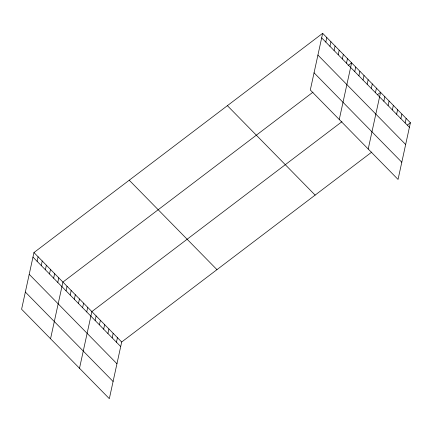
<?xml version="1.0" encoding="UTF-8"?>
<svg xmlns="http://www.w3.org/2000/svg" width="432" height="432" viewBox="0 0 432 432"><rect width="100%" height="100%" fill="white"/><g stroke="black" fill="none" stroke-linecap="round" stroke-linejoin="round"><path stroke-width="0.65" d="M322.661 33.323L310.306 90.002L398.045 179.437L410.4 122.758L322.661 33.323L33.955 252.563L21.6 309.242L109.339 398.677L121.694 341.998L371.79 152.075M37.103 261.333L38.092 256.781M41.24 265.55L42.228 260.998M45.376 269.762L46.364 265.216M49.513 273.98L50.501 269.428M53.649 278.197L54.637 273.645M57.785 282.415L58.774 277.862M50.555 338.753L62.91 282.08L313.006 92.156M66.058 290.844L67.046 286.292M70.195 295.061L71.183 290.509M74.326 299.279L75.319 294.727M78.462 303.491L79.456 298.944M82.598 307.708L83.592 303.156M86.735 311.926L87.728 307.373M79.51 368.269L91.865 311.591L341.96 121.673M95.137 320.485L96.125 315.932M99.398 324.832L100.391 320.279M103.658 329.173L104.652 324.621M107.919 333.515L108.913 328.968M112.18 337.862L113.173 333.31M116.446 342.203L117.434 337.651M325.804 42.093L326.797 37.541M329.94 46.31L330.934 41.758M334.076 50.522L335.07 45.976M338.213 54.74L339.206 50.188M342.349 58.957L343.343 54.405M346.486 63.175L347.479 58.622M339.255 119.518L351.616 62.84L348.106 65.502M354.758 71.604L355.752 67.052M358.895 75.821L359.888 71.269M363.031 80.039L364.025 75.487M367.168 84.251L368.161 79.704M371.304 88.468L372.298 83.916M375.44 92.686L376.434 88.133M368.21 149.029L380.57 92.351L377.563 94.635M383.837 101.245L384.831 96.692M388.098 105.592L389.092 101.039M392.359 109.933L393.352 105.381M396.625 114.275L397.613 109.728M400.885 118.622L401.879 114.07M405.146 122.963L406.139 118.411M407.392 125.042L410.4 122.758M321.667 37.876L409.406 127.31M317.92 55.08L405.659 144.509M314.053 72.803L401.792 162.232M227.389 105.673L315.128 195.107M129.227 180.214L216.967 269.649M33.955 252.563L121.694 341.998M32.967 257.116L120.706 346.55M29.214 274.32L116.953 363.749M25.353 292.043L113.092 381.472"/></g></svg>
